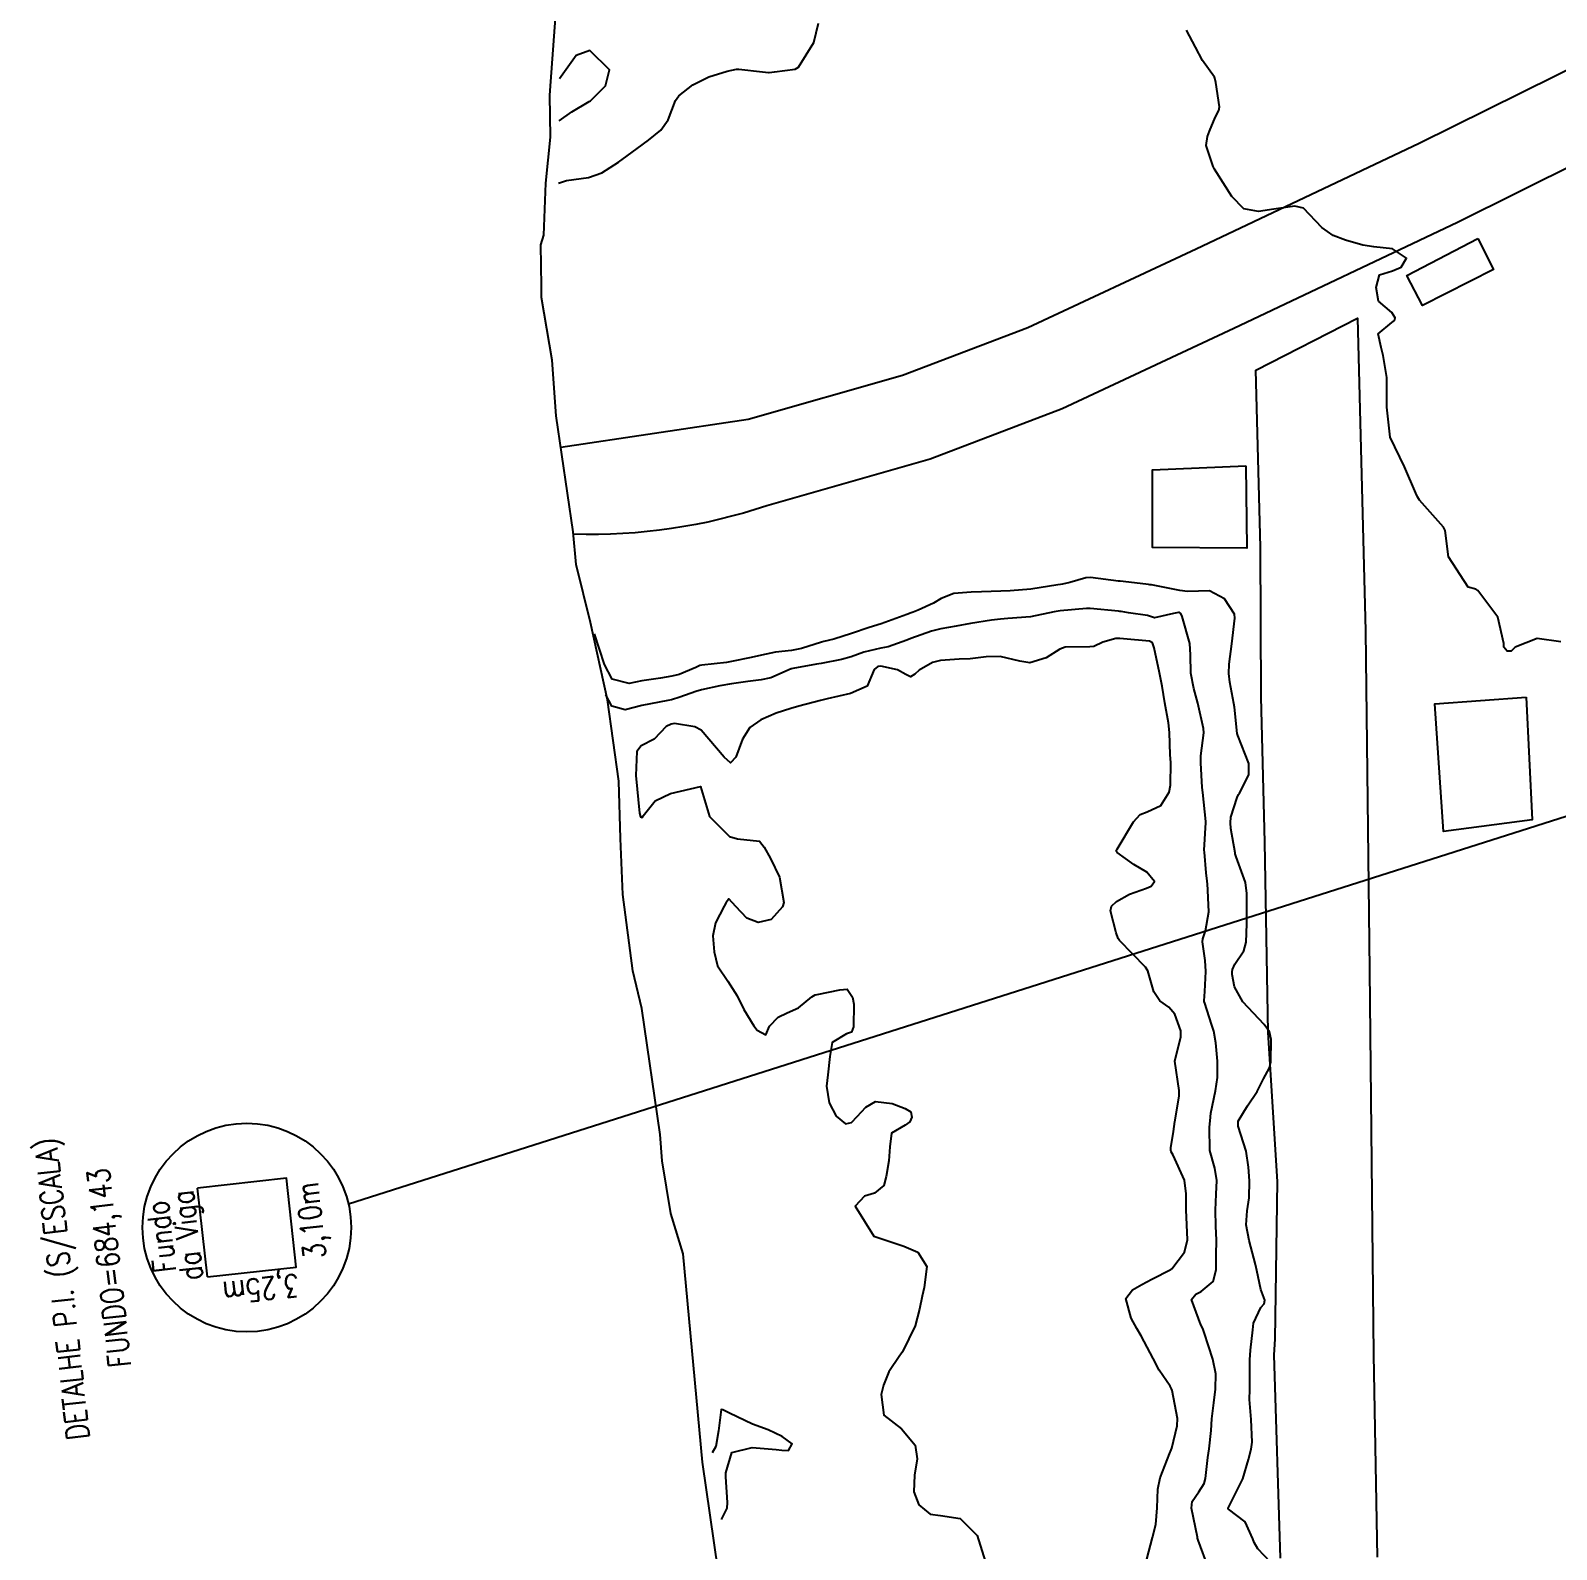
# Model space of a CAD drawing. Header units: metres. Extents: x 298520 to 308411, y 7433745 to 7450750.
# Drawn here: x 300581.7 to 300684.1, y 7447736.9 to 7447838.8 of the extents above; entities that cross this region are included whole.
import ezdxf

# ---------------------------------------------------------------- set-up
doc = ezdxf.new("R2010")
doc.units = ezdxf.units.M
doc.header["$LTSCALE"] = 10
doc.linetypes.add('CONTINUO', pattern=[0])
for name, color, linetype in [('Area', 45, 'Continuous'), ('Curvas de Nivel 1m', 11, 'Continuous'), ('Curvas de Nivel 5m', 15, 'Continuous'), ('Edificações', 30, 'Continuous'), ('TEXTO', 45, 'Continuous'), ('Vias Primárias', 230, 'Continuous')]:
    doc.layers.add(name, color=color, linetype=linetype)
doc.styles.add('ROMANS', font='romans', dxfattribs={"height": 0.2})

msp = doc.modelspace()

# ---------------------------------------------------------------- linework, layer by layer
at = {"layer": 'Area'}
msp.add_polyline3d([(300628.88, 7447728.38, 673.71), (300626.81, 7447742.75, 673.01), (300625.51, 7447756.72, 674.07), (300624.67, 7447759.44, 674.05), (300624.11, 7447762.97, 673.53), (300623.96, 7447764.74, 674.05), (300622.74, 7447773.18, 673.87), (300622.14, 7447775.7, 673.48), (300621.47, 7447780.82, 674.19), (300621.3, 7447784.58, 674.15), (300621.2, 7447788.43, 682.2), (300620.43, 7447793.88, 674.78), (300619.29, 7447799.07, 683.89), (300618.32, 7447802.96, 688.77), (300618.13, 7447805.15, 683.69), (300617, 7447812.93, 687.8), (300616.73, 7447816.67, 687.88), (300616, 7447820.86, 688.27), (300616, 7447821.63, 690.88), (300615.96, 7447824.39, 685.56), (300616.16, 7447825.06, 691.41), (300616.29, 7447828.54, 693.14), (300616.6, 7447831.62, 692), (300616.56, 7447834.45, 691.55), (300616.97, 7447839.92, 684.94)], dxfattribs=at)
at = {"layer": 'Curvas de Nivel 1m', "flags": 128}
for points, elevation in [([(300684.38, 7447797.78), (300682.79, 7447798), (300681.32, 7447797.41), (300681.05, 7447797.14), (300680.78, 7447797.15), (300680.55, 7447797.42), (300680.55, 7447797.66), (300680.15, 7447799.43), (300678.82, 7447801.22), (300678.69, 7447801.31), (300678.16, 7447801.45), (300676.85, 7447803.47), (300676.63, 7447805.23), (300676.52, 7447805.47), (300674.9, 7447807.28), (300674.77, 7447807.49), (300674.65, 7447807.75), (300673.89, 7447809.5), (300672.94, 7447811.51), (300672.72, 7447813.51), (300672.72, 7447815.24), (300672.7, 7447815.51), (300672.46, 7447816.97), (300672.33, 7447817.52), (300672.12, 7447818.43), (300673.04, 7447819.2), (300673.22, 7447819.33), (300673.27, 7447819.51), (300673.05, 7447819.87), (300672.15, 7447820.62), (300671.99, 7447821.53), (300672.22, 7447822.38), (300673.08, 7447822.65), (300673.68, 7447822.9), (300674.02, 7447823.5), (300673.1, 7447824.13), (300671.84, 7447824.27), (300671.1, 7447824.37), (300669.94, 7447824.71), (300669.11, 7447825.03), (300668.35, 7447825.57), (300667.13, 7447826.86), (300666.54, 7447827), (300665.12, 7447826.8), (300664.11, 7447826.64), (300663.12, 7447826.81), (300662.31, 7447827.64), (300661.16, 7447829.48), (300661.06, 7447829.65), (300660.59, 7447831.07), (300660.69, 7447831.66), (300660.82, 7447832.03), (300661.2, 7447832.95), (300661.45, 7447833.41), (300661.48, 7447833.65), (300661.23, 7447835.28), (300661.17, 7447835.59), (300661.14, 7447835.65), (300660.35, 7447836.77), (300659.87, 7447837.67), (300659.27, 7447838.8)], 676), ([(300617.19, 7447832.72), (300618.04, 7447833.32), (300619.21, 7447834.01), (300619.29, 7447834.07), (300619.38, 7447834.15), (300620.29, 7447835.07), (300620.56, 7447836.14), (300619.25, 7447837.44), (300618.32, 7447837.09), (300617.66, 7447836.17), (300617.22, 7447835.53)], 674), ([(300660.75, 7447735.65), (300660.06, 7447737.53), (300660.02, 7447737.66), (300660, 7447737.72), (300659.6, 7447739.66), (300659.65, 7447740.11), (300660.1, 7447740.77), (300660.45, 7447741.31), (300660.55, 7447741.66), (300660.71, 7447743.07), (300660.79, 7447743.65), (300660.93, 7447744.88), (300660.98, 7447745.65), (300661.1, 7447746.73), (300661.22, 7447747.65), (300661.23, 7447748.68), (300661.03, 7447749.65), (300660.45, 7447751.44), (300660.39, 7447751.66), (300660.35, 7447751.77), (300660.24, 7447751.97), (300659.6, 7447753.67), (300659.9, 7447754.02), (300660.26, 7447754.2), (300661.06, 7447754.86), (300661.26, 7447755.65), (300661.27, 7447756.63), (300661.29, 7447757.65), (300661.24, 7447758.58), (300661.21, 7447759.65), (300661.26, 7447760.73), (300661.31, 7447761.65), (300661.18, 7447762.47), (300660.83, 7447763.65), (300660.82, 7447765.23), (300660.86, 7447765.65), (300660.91, 7447766.15), (300661.21, 7447767.65), (300661.34, 7447768.55), (300661.34, 7447769.65), (300661.23, 7447770.88), (300661.1, 7447771.65), (300660.95, 7447772.13), (300660.49, 7447773.53), (300660.45, 7447773.66), (300660.45, 7447773.7), (300660.5, 7447774.32), (300660.56, 7447775.66), (300660.52, 7447776.39), (300660.35, 7447777.66), (300660.36, 7447777.85), (300660.55, 7447778.4), (300660.76, 7447779.66), (300660.68, 7447781.57), (300660.66, 7447781.66), (300660.66, 7447781.72), (300660.6, 7447782.27), (300660.47, 7447783.66), (300660.46, 7447783.81), (300660.57, 7447785.66), (300660.56, 7447785.73), (300660.36, 7447787.66), (300660.33, 7447788), (300660.23, 7447789.66), (300660.24, 7447790.12), (300660.44, 7447791.66), (300660.42, 7447791.96), (300660.04, 7447793.67), (300659.77, 7447794.64), (300659.56, 7447795.67), (300659.54, 7447796.91), (300659.49, 7447797.67), (300658.99, 7447799.48), (300658.9, 7447799.68), (300658.8, 7447799.73), (300658.74, 7447799.74), (300658.39, 7447799.68), (300657.12, 7447799.38), (300656.8, 7447799.5), (300656.65, 7447799.55), (300655.39, 7447799.72), (300654.88, 7447799.8), (300654.8, 7447799.81), (300654.71, 7447799.82), (300652.81, 7447800), (300652.56, 7447800), (300650.8, 7447799.85), (300650.4, 7447799.78), (300648.8, 7447799.45), (300647.28, 7447799.33), (300646.8, 7447799.3), (300646.19, 7447799.23), (300644.79, 7447799.01), (300643.83, 7447798.82), (300642.79, 7447798.64), (300642.17, 7447798.49), (300640.78, 7447798), (300640.51, 7447797.89), (300639.26, 7447797.43), (300638.77, 7447797.34), (300637.63, 7447797.08), (300636.77, 7447796.77), (300636.12, 7447796.59), (300634.76, 7447796.33), (300634.46, 7447796.27), (300632.86, 7447795.99), (300632.77, 7447795.97), (300632.75, 7447795.96), (300631.39, 7447795.36), (300630.75, 7447795.22), (300629.84, 7447795.12), (300628.74, 7447794.96), (300627.96, 7447794.83), (300626.74, 7447794.56), (300626.36, 7447794.45), (300625.28, 7447794.07), (300624.73, 7447793.89), (300624.47, 7447793.83), (300622.73, 7447793.5), (300621.62, 7447793.22), (300620.73, 7447793.46), (300620.32, 7447794.22)], 674), ([(300656.6, 7447736.25), (300657, 7447737.7), (300657.21, 7447738.56), (300657.3, 7447739.69), (300657.35, 7447740.94), (300657.5, 7447741.69), (300658.13, 7447743.32), (300658.24, 7447743.57), (300658.28, 7447743.68), (300658.65, 7447745.18), (300658.66, 7447745.67), (300658.3, 7447747.56), (300658.27, 7447747.68), (300658.18, 7447747.86), (300657.43, 7447748.93), (300657.04, 7447749.7), (300656.23, 7447751.22), (300655.93, 7447751.71), (300655.56, 7447752.4), (300655.21, 7447753.72), (300655.66, 7447754.32), (300656.27, 7447754.66), (300656.95, 7447755.02), (300658.21, 7447755.68), (300658.28, 7447755.73), (300659.14, 7447756.83), (300659.34, 7447757.67), (300659.3, 7447758.68), (300659.24, 7447759.67), (300659.25, 7447760.76), (300659.13, 7447761.67), (300658.37, 7447763.34), (300658.25, 7447763.56), (300658.22, 7447763.68), (300658.22, 7447763.83), (300658.39, 7447764.94), (300658.49, 7447765.59), (300658.5, 7447765.68), (300658.77, 7447767.33), (300658.78, 7447767.68), (300658.48, 7447769.64), (300658.48, 7447769.68), (300658.9, 7447771.25), (300658.88, 7447771.68), (300658.48, 7447772.79), (300658.08, 7447773.28), (300657.48, 7447773.7), (300657.08, 7447774.29), (300656.67, 7447775.7), (300656.52, 7447775.95), (300654.78, 7447777.73), (300654.68, 7447777.87), (300654.55, 7447778.25), (300654.18, 7447779.73), (300654.25, 7447780.05), (300654.57, 7447780.36), (300655.45, 7447780.85), (300656.59, 7447781.26), (300656.89, 7447781.39), (300657.12, 7447781.69), (300656.6, 7447782.32), (300655.73, 7447782.84), (300654.61, 7447783.64), (300654.56, 7447783.73), (300654.57, 7447783.78), (300654.61, 7447783.87), (300655.72, 7447785.71), (300656.16, 7447786.19), (300656.64, 7447786.37), (300657.55, 7447786.79), (300658.1, 7447787.69), (300658.19, 7447788.17), (300658.21, 7447789.68), (300658.18, 7447790.19), (300658.14, 7447791.69), (300658.06, 7447792.34), (300657.82, 7447793.69), (300657.64, 7447794.79), (300657.46, 7447795.69), (300657.11, 7447797.36), (300656.99, 7447797.7), (300656.78, 7447797.82), (300655.04, 7447797.98), (300654.79, 7447798), (300654.53, 7447797.99), (300653.67, 7447797.74), (300653.05, 7447797.47), (300652.78, 7447797.43), (300651.14, 7447797.41), (300650.78, 7447797.29), (300649.85, 7447796.71), (300648.76, 7447796.37), (300648.1, 7447796.47), (300646.77, 7447796.8), (300645.83, 7447796.77), (300644.76, 7447796.63), (300644.02, 7447796.6), (300642.76, 7447796.53), (300642.24, 7447796.39), (300641.33, 7447795.88), (300641.04, 7447795.6), (300640.75, 7447795.43), (300640.44, 7447795.59), (300639.89, 7447795.9), (300638.76, 7447796.14), (300638.56, 7447796.12), (300638.33, 7447795.92), (300637.86, 7447794.81), (300636.74, 7447794.31), (300635.17, 7447793.96), (300634.73, 7447793.83), (300633.26, 7447793.45), (300632.73, 7447793.31), (300631.75, 7447792.98), (300630.72, 7447792.54), (300629.98, 7447792.02), (300629.48, 7447791.24), (300629.03, 7447790.03), (300628.68, 7447789.66), (300628.25, 7447790.04), (300626.71, 7447791.85), (300626.29, 7447792.07), (300624.92, 7447792.29), (300624.71, 7447792.26), (300624.36, 7447792.09), (300623.56, 7447791.24), (300622.69, 7447790.8), (300622.39, 7447790.41), (300622.33, 7447788.8), (300622.59, 7447786.28), (300622.64, 7447786.03), (300622.75, 7447786), (300622.83, 7447786.11), (300623.64, 7447787.11), (300624.66, 7447787.59), (300626.66, 7447788.06), (300627.28, 7447786.05), (300628.62, 7447784.72), (300629.15, 7447784.56), (300630.62, 7447784.41), (300630.94, 7447784.01), (300631.37, 7447783.24), (300631.97, 7447782), (300632.26, 7447780.3), (300632.18, 7447779.99), (300631.42, 7447779.14), (300630.55, 7447778.94), (300629.78, 7447779.25), (300629.05, 7447780.03), (300628.57, 7447780.54), (300628.36, 7447780.25), (300628.26, 7447780.04), (300627.67, 7447778.93), (300627.49, 7447778.05), (300627.59, 7447776.99), (300627.82, 7447776.05), (300628.51, 7447775.01), (300629.13, 7447774.03), (300629.58, 7447773.12), (300630.24, 7447772.01), (300630.47, 7447771.73), (300631.06, 7447771.41), (300631.31, 7447772), (300631.88, 7447772.59), (300632.48, 7447772.88), (300633.24, 7447773.23), (300634.14, 7447773.97), (300634.36, 7447774.1), (300634.5, 7447774.13), (300636.01, 7447774.44), (300636.5, 7447774.47), (300636.87, 7447773.94), (300636.96, 7447773.46), (300636.94, 7447771.94), (300636.8, 7447771.6), (300636.47, 7447771.47), (300635.5, 7447770.91), (300635.35, 7447769.96), (300635.22, 7447768.74), (300635.13, 7447767.96), (300635.31, 7447766.85), (300635.77, 7447765.95), (300636.4, 7447765.45), (300636.8, 7447765.54), (300637.19, 7447765.93), (300637.77, 7447766.57), (300638.41, 7447766.94), (300639.52, 7447766.8), (300640.41, 7447766.47), (300640.78, 7447766.26), (300640.84, 7447765.89), (300640.72, 7447765.58), (300640.39, 7447765.36), (300639.48, 7447764.81), (300639.38, 7447763.91), (300639.31, 7447762.97), (300639.12, 7447761.91), (300638.96, 7447761.3), (300638.34, 7447760.79), (300637.67, 7447760.59), (300637.04, 7447759.93), (300638.3, 7447757.92), (300640.3, 7447757.24), (300641.25, 7447756.84), (300641.85, 7447755.88), (300641.68, 7447754.46), (300641.54, 7447753.88), (300641.37, 7447753.01), (300641.07, 7447751.89), (300640.22, 7447750.16), (300640.11, 7447750), (300640.04, 7447749.9), (300639.31, 7447748.8), (300638.94, 7447747.91), (300638.8, 7447747.29), (300638.96, 7447745.91), (300640.15, 7447744.98), (300641.08, 7447743.89), (300641.21, 7447742.97), (300641.03, 7447741.89), (300640.97, 7447740.76), (300641.32, 7447739.88), (300642.08, 7447739.27), (300642.77, 7447739.18), (300644.08, 7447738.98), (300645.23, 7447737.84), (300645.76, 7447736.12)], 673), ([(300628.07, 7447738.9), (300628.45, 7447739.67), (300628.49, 7447740.04), (300628.37, 7447741.77), (300628.36, 7447742.04), (300628.77, 7447743.39), (300630.13, 7447743.73), (300631.74, 7447743.61), (300632.13, 7447743.56), (300632.58, 7447743.53), (300632.82, 7447743.98), (300632.14, 7447744.47), (300631.22, 7447744.93), (300630.15, 7447745.3), (300628.61, 7447746.04), (300628.17, 7447746.27), (300628.05, 7447746.28), (300627.88, 7447744.85), (300627.7, 7447743.8), (300627.46, 7447743.38)], 673)]:
    msp.add_lwpolyline(points, dxfattribs=dict(at, elevation=elevation))
at = {"layer": 'Curvas de Nivel 5m', "elevation": 675, "flags": 128}
for points in [[(300617.14, 7447828.53), (300617.69, 7447828.72), (300619.15, 7447828.91), (300620.06, 7447829.24), (300621.16, 7447829.95), (300621.27, 7447830.02), (300621.41, 7447830.13), (300622.42, 7447830.87), (300623.18, 7447831.41), (300624.01, 7447832.1), (300624.5, 7447832.78), (300625, 7447834.08), (300625.22, 7447834.39), (300626.16, 7447835.14), (300627.23, 7447835.68), (300628.46, 7447836.04), (300629.09, 7447836.18), (300629.24, 7447836.19), (300630.83, 7447836.01), (300631.23, 7447835.96), (300631.28, 7447835.96), (300631.64, 7447836.01), (300633.03, 7447836.19), (300633.24, 7447836.32), (300634.28, 7447837.97), (300634.58, 7447839.27)], [(300665.34, 7447735.6), (300664.06, 7447736.94), (300663.81, 7447737.36), (300663.72, 7447737.62), (300663.2, 7447738.75), (300662.09, 7447739.61), (300662.07, 7447739.64), (300662.07, 7447739.66), (300662.09, 7447739.72), (300663.04, 7447741.63), (300663.43, 7447742.92), (300663.6, 7447743.62), (300663.67, 7447744.09), (300663.6, 7447745.62), (300663.5, 7447746.95), (300663.51, 7447747.62), (300663.52, 7447748.95), (300663.51, 7447749.62), (300663.56, 7447750.27), (300663.71, 7447751.62), (300663.77, 7447752.08), (300664.25, 7447753.13), (300664.48, 7447753.38), (300664.52, 7447753.61), (300664.26, 7447754.33), (300663.99, 7447755.61), (300663.9, 7447756), (300663.47, 7447757.62), (300663.28, 7447758.66), (300663.33, 7447759.62), (300663.47, 7447760.49), (300663.49, 7447761.62), (300663.44, 7447762.54), (300663.28, 7447763.62), (300662.74, 7447765.29), (300662.73, 7447765.63), (300663.37, 7447766.66), (300664.01, 7447767.61), (300664.15, 7447767.89), (300664.43, 7447768.47), (300664.84, 7447769.2), (300664.93, 7447769.61), (300664.96, 7447771.11), (300664.84, 7447771.61), (300664.48, 7447772.1), (300663.04, 7447773.62), (300662.5, 7447774.63), (300662.34, 7447775.47), (300662.33, 7447775.63), (300662.35, 7447775.8), (300662.52, 7447776.16), (300663.11, 7447777.05), (300663.27, 7447777.62), (300663.31, 7447778.86), (300663.31, 7447779.62), (300663.31, 7447780.89), (300663.22, 7447781.62), (300662.61, 7447783.35), (300662.54, 7447783.56), (300662.53, 7447783.63), (300662.25, 7447785.26), (300662.22, 7447785.64), (300662.25, 7447786.02), (300662.66, 7447787.34), (300662.76, 7447787.53), (300662.83, 7447787.63), (300663.45, 7447788.85), (300663.46, 7447789.62), (300662.71, 7447791.5), (300662.68, 7447791.63), (300662.48, 7447793.39), (300662.45, 7447793.63), (300662.18, 7447795.07), (300662.11, 7447795.64), (300662.13, 7447796.27), (300662.32, 7447797.64), (300662.52, 7447799.35), (300662.48, 7447799.63), (300661.82, 7447800.65), (300660.82, 7447801.2), (300659.33, 7447801.16), (300658.82, 7447801.22), (300656.93, 7447801.59), (300656.82, 7447801.6), (300656.73, 7447801.61), (300655.79, 7447801.72), (300654.82, 7447801.84), (300654.7, 7447801.85), (300652.83, 7447802.09), (300652.51, 7447802.07), (300651.45, 7447801.76), (300650.95, 7447801.64), (300650.82, 7447801.62), (300650.64, 7447801.59), (300648.83, 7447801.31), (300647.44, 7447801.2), (300646.82, 7447801.18), (300645.53, 7447801.13), (300644.82, 7447801.11), (300643.67, 7447801.01), (300642.82, 7447800.68), (300642.31, 7447800.37), (300641.28, 7447799.89), (300640.93, 7447799.76), (300640.8, 7447799.72), (300640.51, 7447799.6), (300638.79, 7447798.99), (300637.98, 7447798.74), (300636.79, 7447798.34), (300635.61, 7447797.96), (300634.95, 7447797.8), (300634.78, 7447797.76), (300633.44, 7447797.32), (300632.77, 7447797.2), (300631.7, 7447797.07), (300630.77, 7447796.88), (300630.06, 7447796.73), (300628.76, 7447796.45), (300628.41, 7447796.39), (300626.76, 7447796.21), (300626.63, 7447796.18), (300626.36, 7447796.06), (300625.23, 7447795.59), (300624.75, 7447795.46), (300623.99, 7447795.34), (300622.74, 7447795.16), (300621.89, 7447794.97), (300620.74, 7447795.28), (300620.23, 7447796.25), (300619.55, 7447798.31)]]:
    msp.add_lwpolyline(points, dxfattribs=at)
at = {"layer": 'Edificações'}
for points in [[(300678.81, 7447824.82), (300679.87, 7447822.75), (300675.1, 7447820.34), (300674.04, 7447822.35)], [(300663.25, 7447809.58), (300663.32, 7447804.05), (300656.99, 7447804.11), (300656.99, 7447809.31)], [(300682.05, 7447794.07), (300682.45, 7447785.84), (300676.52, 7447785.05), (300675.92, 7447793.61)]]:
    msp.add_lwpolyline(points, close=True, dxfattribs=at)
at = {"layer": 'TEXTO', "linetype": 'CONTINUO'}
for points in [[(300603.06, 7447760.08, 0), (300817.19, 7447828.24, 0)], [(300593.59, 7447755.18, 0), (300599.55, 7447755.84, 0), (300598.9, 7447761.8, 0), (300592.93, 7447761.14, 0)], [(300593.59, 7447755.18, 0), (300592.93, 7447761.14, 0)]]:
    msp.add_polyline3d(points, dxfattribs=at)
msp.add_circle((300596.24, 7447758.49), 7, dxfattribs=at)
at = {"layer": 'Vias Primárias'}
msp.add_lwpolyline([(300711.09, 7447842.26), (300698.09, 7447836.15), (300677.46, 7447825.89), (300662.45, 7447818.79), (300650.94, 7447813.4), (300642.08, 7447810.03), (300631.13, 7447806.9, -0.088746), (300618.17, 7447804.99)], format="xyb", dxfattribs=at)
for points in [[(300617.31, 7447810.84), (300629.87, 7447812.7), (300640.21, 7447815.65), (300648.63, 7447818.85), (300659.93, 7447824.14), (300674.88, 7447831.21), (300695.51, 7447841.47)], [(300665.57, 7447736.31), (300665.15, 7447749.95), (300665.23, 7447751), (300665.37, 7447761.57), (300664.75, 7447771.58), (300664.52, 7447784.34), (300664.27, 7447794.06), (300664.24, 7447804.12), (300663.93, 7447816), (300670.74, 7447819.49), (300671.28, 7447798.5), (300671.55, 7447775.76), (300671.82, 7447749.95), (300672.07, 7447736.39)]]:
    msp.add_lwpolyline(points, dxfattribs=at)

# ---------------------------------------------------------------- texts
at = {"layer": 'TEXTO', "style": 'ROMANS', "width": 0.8}
for s, rotation, p in [('DETALHE P.I. (S/ESCALA)', 96.2942, (300585.68, 7447744.33)), ('FUNDO=684,143', 96.2942, (300588.47, 7447749.19)), ('3,10m', 96.2942, (300601.56, 7447756.49)), ('Fundo', 96.2942, (300591.49, 7447755.55)), ('da Viga', 96.2942, (300593.3, 7447755.03)), ('3,25m', 186.2942, (300599.67, 7447755.38))]:
    msp.add_text(s, height=1.5, rotation=rotation, dxfattribs=at).set_placement(p)

doc.saveas('drawing.dxf')
